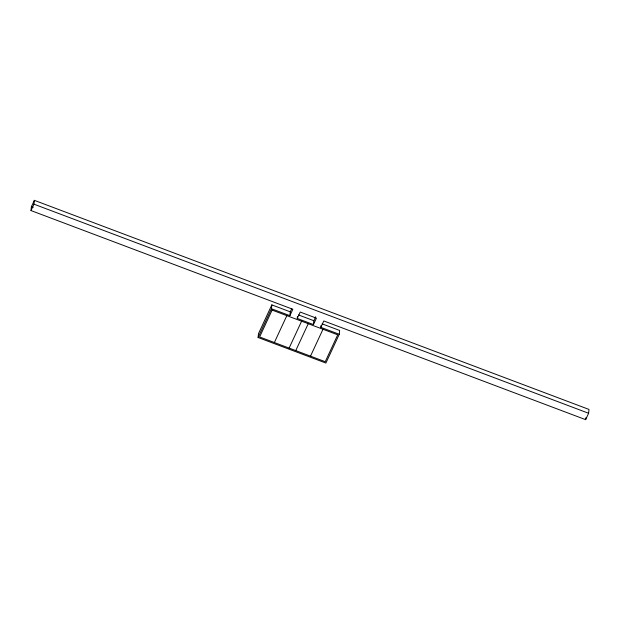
<?xml version="1.0" encoding="UTF-8"?>
<svg xmlns="http://www.w3.org/2000/svg" width="620" height="620" viewBox="0 0 620 620"><rect width="100%" height="100%" fill="white"/><g stroke="black" fill="none" stroke-linecap="round" stroke-linejoin="round"><path stroke-width="0.93" d="M289.873 315.673L292.841 309.279L31 210.567L31.387 206.731L34.356 200.338L589 409.433L588.613 413.269L585.644 419.663L323.795 320.951L320.827 327.344L339.256 334.288L325.895 363.064L258.091 337.505L258.478 333.669L271.839 304.893L290.261 311.844L289.873 315.673L271.444 308.729L271.839 304.893M31 210.567L33.968 204.174L34.356 200.338M297.244 318.447L300.212 312.054L316.425 318.169L313.457 324.562L297.244 318.447L297.437 316.533M313.457 324.562L313.852 320.734L315.704 316.735M320.827 327.344L321.028 325.43M339.256 334.288L339.651 330.46L322.098 323.841M585.644 419.663L585.838 417.748M258.091 337.505L271.444 308.729M274.365 342.527L286.843 315.642M290.261 311.844L291.749 308.644M289.114 348.084L301.599 321.207M295.763 350.594L308.241 323.71M310.504 356.151L322.981 329.267M33.968 204.174L588.613 413.269M31.387 206.731L33.201 207.421M298.538 314.96L313.852 320.734M272.103 310.085L259.625 336.97L325.244 361.708L337.722 334.823L272.103 310.085"/></g></svg>
